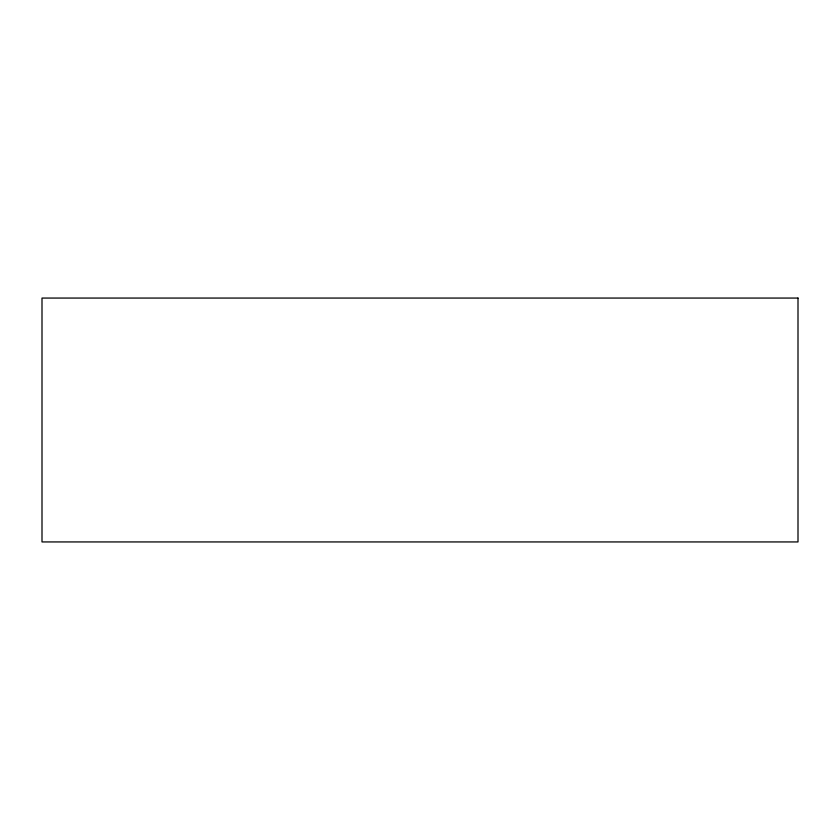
<?xml version="1.0" encoding="UTF-8"?>
<svg xmlns="http://www.w3.org/2000/svg" width="840" height="840" viewBox="0 0 840 840"><rect width="100%" height="100%" fill="white"/><g stroke="black" fill="none" stroke-linecap="round" stroke-linejoin="round"><path stroke-width="1.26" d="M798 298.064L42 298.064L42 541.937L798 541.937L798 298.064"/></g></svg>
